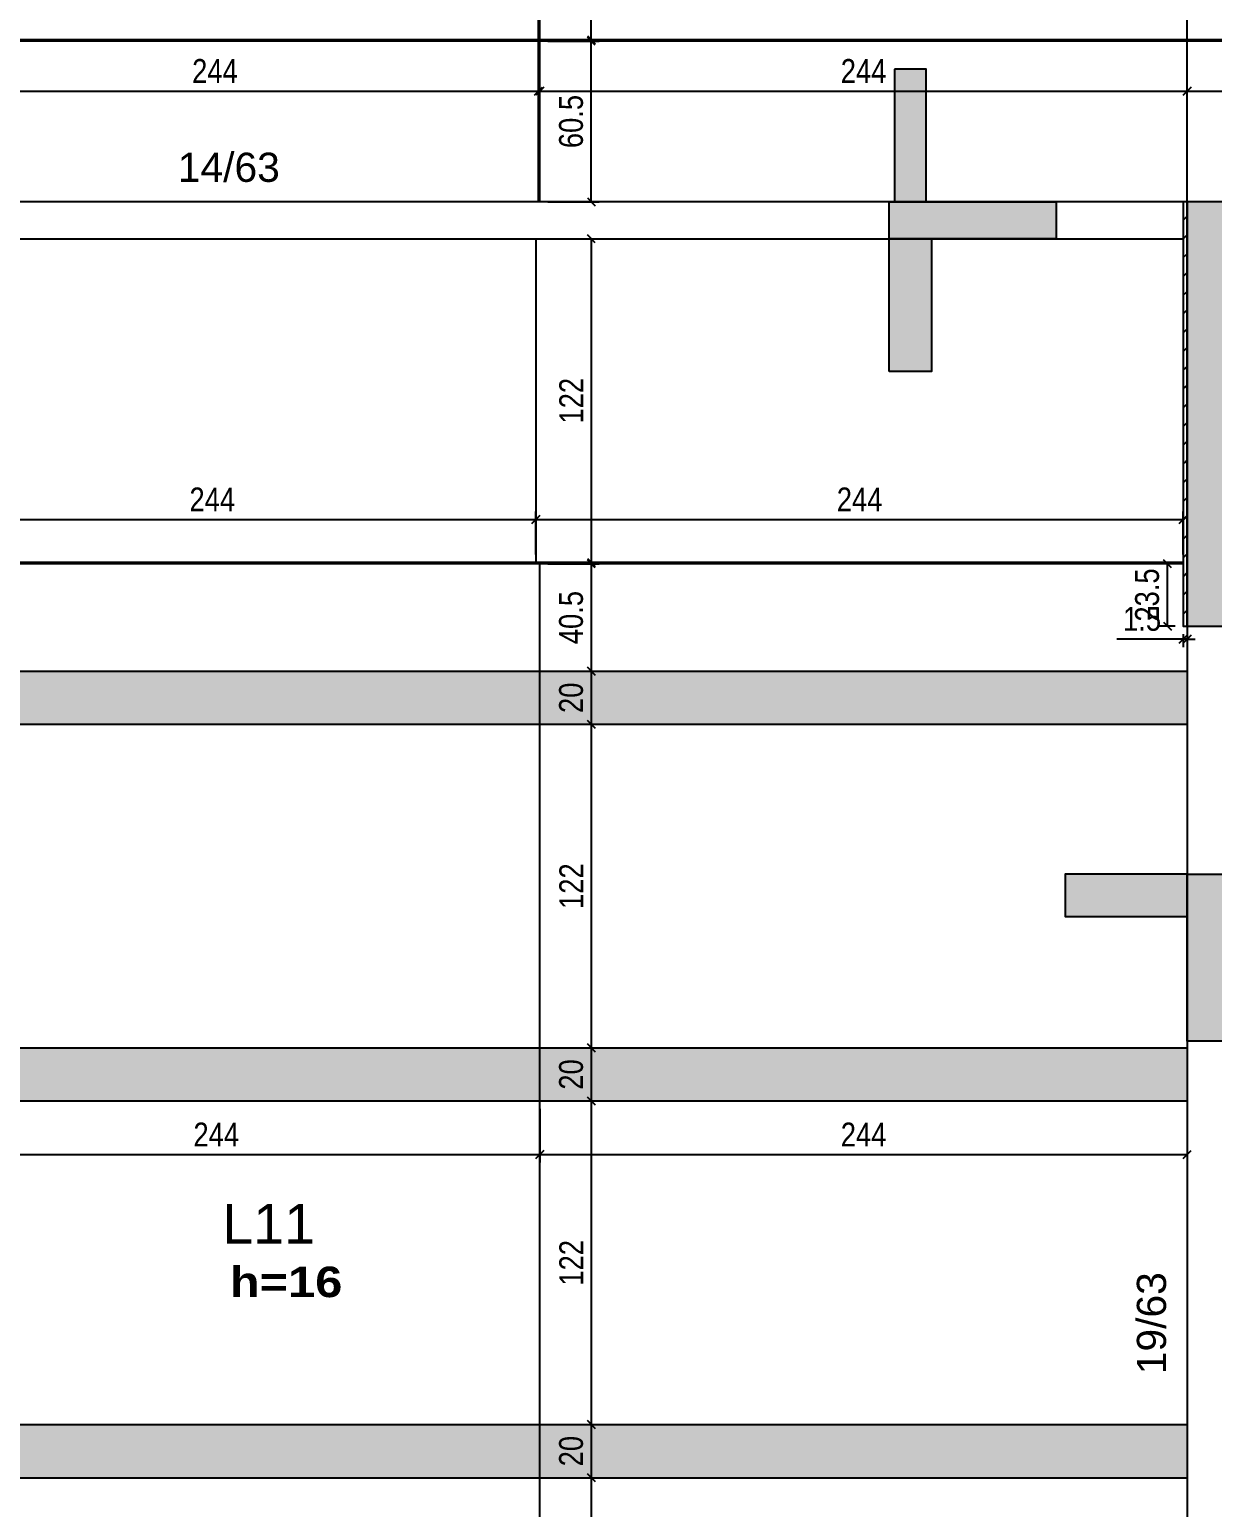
# Model space of a CAD drawing. Extents: x 3022 to 8661, y -614 to 3008.
# Drawn here: x 4758 to 5204, y 719 to 1276 of the extents above; entities that cross this region are included whole.
import ezdxf

# ---------------------------------------------------------------- set-up
doc = ezdxf.new("R2010")
doc.units = 0
doc.header["$PDMODE"] = 34
for name, color, linetype in [('COTA', 241, 'Continuous'), ('MTH-DIM-VIGA', 3, 'Continuous'), ('MTH-FACE-VIGA', 7, 'Continuous'), ('MTH-LINHA-SEÇÃO', 16, 'Continuous'), ('MTH-PILAR-SEGUE', 5, 'Continuous'), ('MTH-SOMBRA21', 150, 'Continuous'), ('MTH-SOMBRA25', 253, 'Continuous'), ('MTH-TIT1-VIGA', 5, 'Continuous'), ('MTH-TXT-NEGRITO', 5, 'Continuous'), ('Painéis', 200, 'Continuous')]:
    doc.layers.add(name, color=color, linetype=linetype)
doc.layers.add('Hachura', color=251, linetype='Continuous', lineweight=9)
doc.styles.add('COTA TECNICA-50', font='techl___.ttf', dxfattribs={"height": 9})
doc.styles.add('TQS_ARIAL', font='arial.ttf')
doc.styles.add('TQS_ARIAL_BLACK', font='ariblk.ttf')
doc.dimstyles.new('COTA PAINEL-50', dxfattribs={"dimtxt": 9, "dimasz": 3, "dimexe": 3, "dimexo": 3, "dimgap": 3, "dimtad": 1, "dimdec": 1, "dimzin": 12, "dimdsep": 46, "dimtxsty": 'COTA TECNICA-50', "dimblk1": 'OBLIQUE', "dimblk2": 'OBLIQUE', "dimsah": 1, "dimcen": 0.9, "dimclrd": 4, "dimclre": 4, "dimclrt": 240, "dimadec": 1, "dimazin": 3, "dimtfac": 1, "dimtdec": 1, "dimtmove": 0, "dimatfit": 3, "dimfxl": 1, "dimtolj": 1, "dimtzin": 12, "dimarcsym": 0})

# ---------------------------------------------------------------- blocks, each defined once
blk = doc.blocks.new('_Oblique')
at = {"color": 0, "linetype": 'ByBlock', "lineweight": -2}
blk.add_line((-0.5, -0.5), (0.5, 0.5), dxfattribs=at)
blk = doc.blocks.new('*D156')
at = {"layer": 'COTA', "color": 4, "lineweight": -2, "transparency": 16777216}
blk.add_line((4705.58, 1252.49), (4949.58, 1252.49), dxfattribs=at)
at = {"layer": 'Defpoints', "color": 0, "transparency": 16777216}
for p in [(4705.58, 1252.49), (4949.58, 1252.49), (4949.58, 1252.49)]:
    blk.add_point(p, dxfattribs=at)
at = {"layer": 'COTA', "color": 4, "lineweight": -2, "transparency": 16777216, "xscale": 3, "yscale": 3, "zscale": 3, "rotation": 180}
blk.add_blockref('_Oblique', (4705.58, 1252.49), dxfattribs=at)
at = {"layer": 'COTA', "color": 4, "lineweight": -2, "transparency": 16777216, "xscale": 3, "yscale": 3, "zscale": 3}
blk.add_blockref('_Oblique', (4949.58, 1252.49), dxfattribs=at)
at = {"layer": 'COTA', "color": 240, "transparency": 16777216, "insert": (4827.58, 1260.05), "char_height": 9, "attachment_point": 5, "style": 'COTA TECNICA-50'}
blk.add_mtext('\\A1;244', dxfattribs=at)
blk = doc.blocks.new('*D157')
at = {"layer": 'COTA', "color": 4, "lineweight": -2, "transparency": 16777216}
blk.add_line((4950.08, 1252.49), (5194.08, 1252.49), dxfattribs=at)
at = {"layer": 'Defpoints', "color": 0, "transparency": 16777216}
for p in [(4950.08, 1252.49), (5194.08, 1252.49), (5194.08, 1252.49)]:
    blk.add_point(p, dxfattribs=at)
at = {"layer": 'COTA', "color": 4, "lineweight": -2, "transparency": 16777216, "xscale": 3, "yscale": 3, "zscale": 3, "rotation": 180}
blk.add_blockref('_Oblique', (4950.08, 1252.49), dxfattribs=at)
at = {"layer": 'COTA', "color": 4, "lineweight": -2, "transparency": 16777216, "xscale": 3, "yscale": 3, "zscale": 3}
blk.add_blockref('_Oblique', (5194.08, 1252.49), dxfattribs=at)
at = {"layer": 'COTA', "color": 240, "transparency": 16777216, "insert": (5072.08, 1260.05), "char_height": 9, "attachment_point": 5, "style": 'COTA TECNICA-50'}
blk.add_mtext('\\A1;244', dxfattribs=at)
blk = doc.blocks.new('*D158')
at = {"layer": 'COTA', "color": 4, "lineweight": -2, "transparency": 16777216}
blk.add_line((5194.08, 1252.49), (5438.08, 1252.49), dxfattribs=at)
at = {"layer": 'Defpoints', "color": 0, "transparency": 16777216}
for p in [(5194.08, 1252.49), (5438.08, 1252.49), (5438.08, 1252.49)]:
    blk.add_point(p, dxfattribs=at)
at = {"layer": 'COTA', "color": 4, "lineweight": -2, "transparency": 16777216, "xscale": 3, "yscale": 3, "zscale": 3, "rotation": 180}
blk.add_blockref('_Oblique', (5194.08, 1252.49), dxfattribs=at)
at = {"layer": 'COTA', "color": 4, "lineweight": -2, "transparency": 16777216, "xscale": 3, "yscale": 3, "zscale": 3}
blk.add_blockref('_Oblique', (5438.08, 1252.49), dxfattribs=at)
at = {"layer": 'COTA', "color": 240, "transparency": 16777216, "insert": (5316.08, 1260.05), "char_height": 9, "attachment_point": 5, "style": 'COTA TECNICA-50'}
blk.add_mtext('\\A1;244', dxfattribs=at)
blk = doc.blocks.new('*D160')
at = {"layer": 'COTA', "color": 4, "lineweight": -2, "transparency": 16777216}
for p, q in [((4953.08, 1271.25), (4972.45, 1271.25)), ((4969.45, 1210.75), (4969.45, 1271.25)), ((4953.08, 1210.75), (4972.45, 1210.75))]:
    blk.add_line(p, q, dxfattribs=at)
at = {"layer": 'Defpoints', "color": 0, "transparency": 16777216}
for p in [(4950.08, 1271.25), (4969.45, 1271.25), (4950.08, 1210.75)]:
    blk.add_point(p, dxfattribs=at)
at = {"layer": 'COTA', "color": 4, "lineweight": -2, "transparency": 16777216, "xscale": 3, "yscale": 3, "zscale": 3}
for p, rotation in [((4969.45, 1271.25), 90), ((4969.45, 1210.75), 270)]:
    blk.add_blockref('_Oblique', p, dxfattribs=dict(at, rotation=rotation))
at = {"layer": 'COTA', "color": 240, "transparency": 16777216, "insert": (4961.85, 1241), "char_height": 9, "attachment_point": 5, "rotation": 90, "style": 'COTA TECNICA-50'}
blk.add_mtext('\\A1;60.5', dxfattribs=at)
blk = doc.blocks.new('*D161')
at = {"layer": 'COTA', "color": 4, "lineweight": -2, "transparency": 16777216}
for p, q in [((4953.08, 1336.75), (4972.45, 1336.75)), ((4969.45, 1271.75), (4969.45, 1336.75)), ((4953.08, 1271.75), (4972.45, 1271.75))]:
    blk.add_line(p, q, dxfattribs=at)
at = {"layer": 'Defpoints', "color": 0, "transparency": 16777216}
for p in [(4950.08, 1336.75), (4969.45, 1336.75), (4950.08, 1271.75)]:
    blk.add_point(p, dxfattribs=at)
at = {"layer": 'COTA', "color": 4, "lineweight": -2, "transparency": 16777216, "xscale": 3, "yscale": 3, "zscale": 3}
for p, rotation in [((4969.45, 1336.75), 90), ((4969.45, 1271.75), 270)]:
    blk.add_blockref('_Oblique', p, dxfattribs=dict(at, rotation=rotation))
at = {"layer": 'COTA', "color": 240, "transparency": 16777216, "insert": (4961.85, 1304.25), "char_height": 9, "attachment_point": 5, "rotation": 90, "style": 'COTA TECNICA-50'}
blk.add_mtext('\\A1;65', dxfattribs=at)
blk = doc.blocks.new('*D217')
at = {"layer": 'COTA', "color": 4, "lineweight": -2, "transparency": 16777216}
for p, q in [((4706.08, 868.75), (4706.08, 848.56)), ((4950.08, 868.75), (4950.08, 848.56)), ((4706.08, 851.56), (4950.08, 851.56))]:
    blk.add_line(p, q, dxfattribs=at)
at = {"layer": 'Defpoints', "color": 0, "transparency": 16777216}
for p in [(4706.08, 871.75), (4950.08, 871.75), (4950.08, 851.56)]:
    blk.add_point(p, dxfattribs=at)
at = {"layer": 'COTA', "color": 4, "lineweight": -2, "transparency": 16777216, "xscale": 3, "yscale": 3, "zscale": 3, "rotation": 180}
blk.add_blockref('_Oblique', (4706.08, 851.56), dxfattribs=at)
at = {"layer": 'COTA', "color": 4, "lineweight": -2, "transparency": 16777216, "xscale": 3, "yscale": 3, "zscale": 3}
blk.add_blockref('_Oblique', (4950.08, 851.56), dxfattribs=at)
at = {"layer": 'COTA', "color": 240, "transparency": 16777216, "insert": (4828.08, 859.12), "char_height": 9, "attachment_point": 5, "style": 'COTA TECNICA-50'}
blk.add_mtext('\\A1;244', dxfattribs=at)
blk = doc.blocks.new('*D218')
at = {"layer": 'COTA', "color": 4, "lineweight": -2, "transparency": 16777216}
for p, q in [((4950.08, 868.75), (4950.08, 848.56)), ((5194.08, 868.75), (5194.08, 848.56)), ((4950.08, 851.56), (5194.08, 851.56))]:
    blk.add_line(p, q, dxfattribs=at)
at = {"layer": 'Defpoints', "color": 0, "transparency": 16777216}
for p in [(4950.08, 871.75), (5194.08, 871.75), (5194.08, 851.56)]:
    blk.add_point(p, dxfattribs=at)
at = {"layer": 'COTA', "color": 4, "lineweight": -2, "transparency": 16777216, "xscale": 3, "yscale": 3, "zscale": 3, "rotation": 180}
blk.add_blockref('_Oblique', (4950.08, 851.56), dxfattribs=at)
at = {"layer": 'COTA', "color": 4, "lineweight": -2, "transparency": 16777216, "xscale": 3, "yscale": 3, "zscale": 3}
blk.add_blockref('_Oblique', (5194.08, 851.56), dxfattribs=at)
at = {"layer": 'COTA', "color": 240, "transparency": 16777216, "insert": (5072.08, 859.12), "char_height": 9, "attachment_point": 5, "style": 'COTA TECNICA-50'}
blk.add_mtext('\\A1;244', dxfattribs=at)
blk = doc.blocks.new('*D223')
at = {"layer": 'COTA', "color": 4, "lineweight": -2, "transparency": 16777216}
for p, q in [((4951.58, 1196.75), (4972.45, 1196.75)), ((4969.45, 1196.75), (4969.45, 1074.75)), ((4951.58, 1074.75), (4972.45, 1074.75))]:
    blk.add_line(p, q, dxfattribs=at)
at = {"layer": 'Defpoints', "color": 0, "transparency": 16777216}
for p in [(4948.58, 1196.75), (4948.58, 1074.75), (4969.45, 1074.75)]:
    blk.add_point(p, dxfattribs=at)
at = {"layer": 'COTA', "color": 4, "lineweight": -2, "transparency": 16777216, "xscale": 3, "yscale": 3, "zscale": 3}
for p, rotation in [((4969.45, 1196.75), 90), ((4969.45, 1074.75), 270)]:
    blk.add_blockref('_Oblique', p, dxfattribs=dict(at, rotation=rotation))
at = {"layer": 'COTA', "color": 240, "transparency": 16777216, "insert": (4961.89, 1135.75), "char_height": 9, "attachment_point": 5, "rotation": 90, "style": 'COTA TECNICA-50'}
blk.add_mtext('\\A1;122', dxfattribs=at)
blk = doc.blocks.new('*D224')
at = {"layer": 'COTA', "color": 4, "lineweight": -2, "transparency": 16777216}
for p, q in [((4953.08, 1074.25), (4972.45, 1074.25)), ((4969.45, 1074.25), (4969.45, 1033.75)), ((4953.08, 1033.75), (4972.45, 1033.75))]:
    blk.add_line(p, q, dxfattribs=at)
at = {"layer": 'Defpoints', "color": 0, "transparency": 16777216}
for p in [(4950.08, 1074.25), (4950.08, 1033.75), (4969.45, 1033.75)]:
    blk.add_point(p, dxfattribs=at)
at = {"layer": 'COTA', "color": 4, "lineweight": -2, "transparency": 16777216, "xscale": 3, "yscale": 3, "zscale": 3}
for p, rotation in [((4969.45, 1074.25), 90), ((4969.45, 1033.75), 270)]:
    blk.add_blockref('_Oblique', p, dxfattribs=dict(at, rotation=rotation))
at = {"layer": 'COTA', "color": 240, "transparency": 16777216, "insert": (4961.85, 1054), "char_height": 9, "attachment_point": 5, "rotation": 90, "style": 'COTA TECNICA-50'}
blk.add_mtext('\\A1;40.5', dxfattribs=at)
blk = doc.blocks.new('*D225')
at = {"layer": 'COTA', "color": 4, "lineweight": -2, "transparency": 16777216}
for p, q in [((4953.08, 1033.75), (4972.45, 1033.75)), ((4969.45, 1033.75), (4969.45, 1013.75)), ((4953.08, 1013.75), (4972.45, 1013.75))]:
    blk.add_line(p, q, dxfattribs=at)
at = {"layer": 'Defpoints', "color": 0, "transparency": 16777216}
for p in [(4950.08, 1033.75), (4950.08, 1013.75), (4969.45, 1013.75)]:
    blk.add_point(p, dxfattribs=at)
at = {"layer": 'COTA', "color": 4, "lineweight": -2, "transparency": 16777216, "xscale": 3, "yscale": 3, "zscale": 3}
for p, rotation in [((4969.45, 1033.75), 90), ((4969.45, 1013.75), 270)]:
    blk.add_blockref('_Oblique', p, dxfattribs=dict(at, rotation=rotation))
at = {"layer": 'COTA', "color": 240, "transparency": 16777216, "insert": (4961.86, 1023.75), "char_height": 9, "attachment_point": 5, "rotation": 90, "style": 'COTA TECNICA-50'}
blk.add_mtext('\\A1;20', dxfattribs=at)
blk = doc.blocks.new('*D229')
at = {"layer": 'COTA', "color": 4, "lineweight": -2, "transparency": 16777216}
for p, q in [((4953.08, 1013.75), (4972.45, 1013.75)), ((4969.45, 1013.75), (4969.45, 891.75)), ((4953.08, 891.75), (4972.45, 891.75))]:
    blk.add_line(p, q, dxfattribs=at)
at = {"layer": 'Defpoints', "color": 0, "transparency": 16777216}
for p in [(4950.08, 1013.75), (4950.08, 891.75), (4969.45, 891.75)]:
    blk.add_point(p, dxfattribs=at)
at = {"layer": 'COTA', "color": 4, "lineweight": -2, "transparency": 16777216, "xscale": 3, "yscale": 3, "zscale": 3}
for p, rotation in [((4969.45, 1013.75), 90), ((4969.45, 891.75), 270)]:
    blk.add_blockref('_Oblique', p, dxfattribs=dict(at, rotation=rotation))
at = {"layer": 'COTA', "color": 240, "transparency": 16777216, "insert": (4961.89, 952.75), "char_height": 9, "attachment_point": 5, "rotation": 90, "style": 'COTA TECNICA-50'}
blk.add_mtext('\\A1;122', dxfattribs=at)
blk = doc.blocks.new('*D230')
at = {"layer": 'COTA', "color": 4, "lineweight": -2, "transparency": 16777216}
for p, q in [((4953.08, 891.75), (4972.45, 891.75)), ((4969.45, 891.75), (4969.45, 871.75)), ((4953.08, 871.75), (4972.45, 871.75))]:
    blk.add_line(p, q, dxfattribs=at)
at = {"layer": 'Defpoints', "color": 0, "transparency": 16777216}
for p in [(4950.08, 891.75), (4950.08, 871.75), (4969.45, 871.75)]:
    blk.add_point(p, dxfattribs=at)
at = {"layer": 'COTA', "color": 4, "lineweight": -2, "transparency": 16777216, "xscale": 3, "yscale": 3, "zscale": 3}
for p, rotation in [((4969.45, 891.75), 90), ((4969.45, 871.75), 270)]:
    blk.add_blockref('_Oblique', p, dxfattribs=dict(at, rotation=rotation))
at = {"layer": 'COTA', "color": 240, "transparency": 16777216, "insert": (4961.86, 881.75), "char_height": 9, "attachment_point": 5, "rotation": 90, "style": 'COTA TECNICA-50'}
blk.add_mtext('\\A1;20', dxfattribs=at)
blk = doc.blocks.new('*D231')
at = {"layer": 'COTA', "color": 4, "lineweight": -2, "transparency": 16777216}
for p, q in [((4953.08, 871.75), (4972.45, 871.75)), ((4969.45, 871.75), (4969.45, 749.75)), ((4953.08, 749.75), (4972.45, 749.75))]:
    blk.add_line(p, q, dxfattribs=at)
at = {"layer": 'Defpoints', "color": 0, "transparency": 16777216}
for p in [(4950.08, 871.75), (4950.08, 749.75), (4969.45, 749.75)]:
    blk.add_point(p, dxfattribs=at)
at = {"layer": 'COTA', "color": 4, "lineweight": -2, "transparency": 16777216, "xscale": 3, "yscale": 3, "zscale": 3}
for p, rotation in [((4969.45, 871.75), 90), ((4969.45, 749.75), 270)]:
    blk.add_blockref('_Oblique', p, dxfattribs=dict(at, rotation=rotation))
at = {"layer": 'COTA', "color": 240, "transparency": 16777216, "insert": (4961.89, 810.75), "char_height": 9, "attachment_point": 5, "rotation": 90, "style": 'COTA TECNICA-50'}
blk.add_mtext('\\A1;122', dxfattribs=at)
blk = doc.blocks.new('*D232')
at = {"layer": 'COTA', "color": 4, "lineweight": -2, "transparency": 16777216}
for p, q in [((4953.08, 749.75), (4972.45, 749.75)), ((4969.45, 749.75), (4969.45, 729.75)), ((4953.08, 729.75), (4972.45, 729.75))]:
    blk.add_line(p, q, dxfattribs=at)
at = {"layer": 'Defpoints', "color": 0, "transparency": 16777216}
for p in [(4950.08, 749.75), (4950.08, 729.75), (4969.45, 729.75)]:
    blk.add_point(p, dxfattribs=at)
at = {"layer": 'COTA', "color": 4, "lineweight": -2, "transparency": 16777216, "xscale": 3, "yscale": 3, "zscale": 3}
for p, rotation in [((4969.45, 749.75), 90), ((4969.45, 729.75), 270)]:
    blk.add_blockref('_Oblique', p, dxfattribs=dict(at, rotation=rotation))
at = {"layer": 'COTA', "color": 240, "transparency": 16777216, "insert": (4961.86, 739.75), "char_height": 9, "attachment_point": 5, "rotation": 90, "style": 'COTA TECNICA-50'}
blk.add_mtext('\\A1;20', dxfattribs=at)
blk = doc.blocks.new('*D233')
at = {"layer": 'COTA', "color": 4, "lineweight": -2, "transparency": 16777216}
for p, q in [((4953.08, 729.75), (4972.45, 729.75)), ((4969.45, 729.75), (4969.45, 607.75)), ((4953.08, 607.75), (4972.45, 607.75))]:
    blk.add_line(p, q, dxfattribs=at)
at = {"layer": 'Defpoints', "color": 0, "transparency": 16777216}
for p in [(4950.08, 729.75), (4950.08, 607.75), (4969.45, 607.75)]:
    blk.add_point(p, dxfattribs=at)
at = {"layer": 'COTA', "color": 4, "lineweight": -2, "transparency": 16777216, "xscale": 3, "yscale": 3, "zscale": 3}
for p, rotation in [((4969.45, 729.75), 90), ((4969.45, 607.75), 270)]:
    blk.add_blockref('_Oblique', p, dxfattribs=dict(at, rotation=rotation))
at = {"layer": 'COTA', "color": 240, "transparency": 16777216, "insert": (4961.89, 668.75), "char_height": 9, "attachment_point": 5, "rotation": 90, "style": 'COTA TECNICA-50'}
blk.add_mtext('\\A1;122', dxfattribs=at)
blk = doc.blocks.new('*D226')
at = {"layer": 'COTA', "color": 4, "lineweight": -2, "transparency": 16777216}
for p, q in [((4704.58, 1077.75), (4704.58, 1093.97)), ((4948.58, 1077.75), (4948.58, 1093.97)), ((4704.58, 1090.97), (4948.58, 1090.97))]:
    blk.add_line(p, q, dxfattribs=at)
at = {"layer": 'Defpoints', "color": 0, "transparency": 16777216}
for p in [(4948.58, 1090.97), (4704.58, 1074.75), (4948.58, 1074.75)]:
    blk.add_point(p, dxfattribs=at)
at = {"layer": 'COTA', "color": 4, "lineweight": -2, "transparency": 16777216, "xscale": 3, "yscale": 3, "zscale": 3, "rotation": 180}
blk.add_blockref('_Oblique', (4704.58, 1090.97), dxfattribs=at)
at = {"layer": 'COTA', "color": 4, "lineweight": -2, "transparency": 16777216, "xscale": 3, "yscale": 3, "zscale": 3}
blk.add_blockref('_Oblique', (4948.58, 1090.97), dxfattribs=at)
at = {"layer": 'COTA', "color": 240, "transparency": 16777216, "insert": (4826.58, 1098.53), "char_height": 9, "attachment_point": 5, "style": 'COTA TECNICA-50'}
blk.add_mtext('\\A1;244', dxfattribs=at)
blk = doc.blocks.new('*D227')
at = {"layer": 'COTA', "color": 4, "lineweight": -2, "transparency": 16777216}
for p, q in [((4948.58, 1077.75), (4948.58, 1093.97)), ((5192.58, 1077.75), (5192.58, 1093.97)), ((4948.58, 1090.97), (5192.58, 1090.97))]:
    blk.add_line(p, q, dxfattribs=at)
at = {"layer": 'Defpoints', "color": 0, "transparency": 16777216}
for p in [(5192.58, 1090.97), (4948.58, 1074.75), (5192.58, 1074.75)]:
    blk.add_point(p, dxfattribs=at)
at = {"layer": 'COTA', "color": 4, "lineweight": -2, "transparency": 16777216, "xscale": 3, "yscale": 3, "zscale": 3, "rotation": 180}
blk.add_blockref('_Oblique', (4948.58, 1090.97), dxfattribs=at)
at = {"layer": 'COTA', "color": 4, "lineweight": -2, "transparency": 16777216, "xscale": 3, "yscale": 3, "zscale": 3}
blk.add_blockref('_Oblique', (5192.58, 1090.97), dxfattribs=at)
at = {"layer": 'COTA', "color": 240, "transparency": 16777216, "insert": (5070.58, 1098.53), "char_height": 9, "attachment_point": 5, "style": 'COTA TECNICA-50'}
blk.add_mtext('\\A1;244', dxfattribs=at)
blk = doc.blocks.new('*D221')
at = {"layer": 'COTA', "color": 4, "lineweight": -2, "transparency": 16777216}
for p, q in [((5189.58, 1074.25), (5183.68, 1074.25)), ((5186.68, 1050.75), (5186.68, 1074.25)), ((5189.58, 1050.75), (5183.68, 1050.75))]:
    blk.add_line(p, q, dxfattribs=at)
at = {"layer": 'Defpoints', "color": 0, "transparency": 16777216}
for p in [(5186.68, 1074.25), (5192.58, 1074.25), (5192.58, 1050.75)]:
    blk.add_point(p, dxfattribs=at)
at = {"layer": 'COTA', "color": 4, "lineweight": -2, "transparency": 16777216, "xscale": 3, "yscale": 3, "zscale": 3}
for p, rotation in [((5186.68, 1074.25), 90), ((5186.68, 1050.75), 270)]:
    blk.add_blockref('_Oblique', p, dxfattribs=dict(at, rotation=rotation))
at = {"layer": 'COTA', "color": 240, "transparency": 16777216, "insert": (5178.98, 1062.5), "char_height": 9, "attachment_point": 5, "rotation": 90, "style": 'COTA TECNICA-50'}
blk.add_mtext('\\A1;23.5', dxfattribs=at)
blk = doc.blocks.new('*D222')
at = {"layer": 'COTA', "color": 4, "lineweight": -2, "transparency": 16777216}
for p, q in [((5192.58, 1047.75), (5192.58, 1042.85)), ((5194.08, 1047.75), (5194.08, 1042.85)), ((5192.58, 1045.85), (5167.52, 1045.85)), ((5194.08, 1045.85), (5192.58, 1045.85)), ((5194.08, 1045.85), (5197.08, 1045.85))]:
    blk.add_line(p, q, dxfattribs=at)
at = {"layer": 'Defpoints', "color": 0, "transparency": 16777216}
for p in [(5192.58, 1050.75), (5194.08, 1050.75), (5192.58, 1045.85)]:
    blk.add_point(p, dxfattribs=at)
at = {"layer": 'COTA', "color": 4, "lineweight": -2, "transparency": 16777216, "xscale": 3, "yscale": 3, "zscale": 3}
blk.add_blockref('_Oblique', (5192.58, 1045.85), dxfattribs=at)
at = {"layer": 'COTA', "color": 4, "lineweight": -2, "transparency": 16777216, "xscale": 3, "yscale": 3, "zscale": 3, "rotation": 180}
blk.add_blockref('_Oblique', (5194.08, 1045.85), dxfattribs=at)
at = {"layer": 'COTA', "color": 240, "transparency": 16777216, "insert": (5177.05, 1053.45), "char_height": 9, "attachment_point": 5, "style": 'COTA TECNICA-50'}
blk.add_mtext('\\A1;1.5', dxfattribs=at)

msp = doc.modelspace()

# ---------------------------------------------------------------- hatches: boundary and pattern name
h = msp.add_hatch()
h.set_pattern_fill('ANGLE', color=256)
h.set_pattern_definition([(0, (0, 0), (0, 6.985), [5.08, -1.905]), (90, (0, 0), (-6.985, 4e-16), [5.08, -1.905])])
h.paths.add_polyline_path([(4826.65, 880.32), (4826.65, 904.63), (4808.13, 904.63), (4808.13, 880.32)], flags=9)
at = {"layer": 'Hachura'}
h = msp.add_hatch(color=256, dxfattribs=at)
h.dxf.hatch_style = 1
h.paths.add_polyline_path([(4706.08, 729.75), (4493.08, 729.75), (4493.08, 749.75), (4706.08, 749.75)])
h.paths.add_polyline_path([(4950.08, 729.75), (4706.08, 729.75), (4706.08, 749.75), (4950.08, 749.75)])
h.paths.add_polyline_path([(5194.08, 729.75), (4950.08, 729.75), (4950.08, 749.75), (5194.08, 749.75)])
h.paths.add_polyline_path([(5194.08, 871.75), (4950.08, 871.75), (4950.08, 891.75), (5194.08, 891.75)])
h.paths.add_polyline_path([(4950.08, 871.75), (4706.08, 871.75), (4706.08, 891.75), (4950.08, 891.75)])
h.paths.add_polyline_path([(4706.08, 871.75), (4493.08, 871.75), (4493.08, 891.75), (4706.08, 891.75)])
h.paths.add_polyline_path([(4706.08, 1013.75), (4493.08, 1013.75), (4493.08, 1033.75), (4706.08, 1033.75)])
h.paths.add_polyline_path([(4950.08, 1013.75), (4706.08, 1013.75), (4706.08, 1033.75), (4950.08, 1033.75)])
h.paths.add_polyline_path([(5194.08, 1013.75), (4950.08, 1013.75), (4950.08, 1033.75), (5194.08, 1033.75)])

# ---------------------------------------------------------------- linework, layer by layer
at = {"layer": 'MTH-FACE-VIGA', "linetype": 'Continuous'}
for p, q in [((5194.08, 1210.75), (4493.08, 1210.75)), ((5192.58, 1203.82), (5194.02, 1205.27)), ((5194.02, 1205.27), (5194.08, 1205.32)), ((5192.58, 1196.75), (5193.96, 1198.13)), ((5193.96, 1198.13), (5194.08, 1198.25)), ((4494.58, 1196.75), (5192.58, 1196.75)), ((5192.58, 1189.68), (5193.89, 1190.99)), ((5193.89, 1190.99), (5194.08, 1191.18)), ((5192.58, 1182.61), (5193.82, 1183.86)), ((5193.82, 1183.86), (5194.08, 1184.11)), ((5192.58, 1175.54), (5193.76, 1176.72)), ((5193.76, 1176.72), (5194.08, 1177.04)), ((5192.58, 1168.47), (5193.69, 1169.58)), ((5193.69, 1169.58), (5194.08, 1169.97)), ((5192.58, 1161.4), (5193.62, 1162.44)), ((5193.62, 1162.44), (5194.08, 1162.9)), ((5192.58, 1154.32), (5193.56, 1155.3)), ((5193.56, 1155.3), (5194.08, 1155.82)), ((5192.58, 1147.25), (5193.49, 1148.17)), ((5193.49, 1148.17), (5194.08, 1148.75)), ((5192.58, 1140.18), (5193.42, 1141.03)), ((5193.42, 1141.03), (5194.08, 1141.68)), ((5192.58, 1133.11), (5193.36, 1133.89)), ((5193.36, 1133.89), (5194.08, 1134.61)), ((5192.58, 1126.04), (5193.29, 1126.75)), ((5193.29, 1126.75), (5194.08, 1127.54)), ((5193.22, 1119.62), (5194.08, 1120.47)), ((5192.58, 1118.97), (5193.22, 1119.62)), ((5192.58, 1111.9), (5193.15, 1112.48)), ((5193.15, 1112.48), (5194.08, 1113.4)), ((5192.58, 1104.83), (5193.09, 1105.34)), ((5193.09, 1105.34), (5194.08, 1106.33)), ((5192.58, 1097.76), (5193.02, 1098.2)), ((5193.02, 1098.2), (5194.08, 1099.26)), ((5192.95, 1091.06), (5194.08, 1092.19)), ((5192.58, 1090.69), (5192.95, 1091.06)), ((5192.58, 1083.61), (5192.89, 1083.93)), ((5192.89, 1083.93), (5194.08, 1085.11)), ((5192.58, 1076.54), (5192.82, 1076.79)), ((5192.82, 1076.79), (5194.08, 1078.04)), ((5192.75, 1069.65), (5194.08, 1070.97)), ((5192.58, 1069.47), (5192.75, 1069.65)), ((5192.58, 1062.4), (5192.69, 1062.51)), ((5192.69, 1062.51), (5194.08, 1063.9)), ((5192.58, 1055.33), (5192.62, 1055.37)), ((5192.62, 1055.37), (5194.08, 1056.83)), ((5194.08, 1050.75), (5194.08, 607.75))]:
    msp.add_line(p, q, dxfattribs=at)
msp.add_lwpolyline([(5194.08, 1210.75), (5192.58, 1210.75), (5192.58, 1050.75), (5194.08, 1050.75), (5194.08, 1210.75)], dxfattribs=at)
at = {"layer": 'MTH-LINHA-SEÇÃO', "linetype": 'Continuous'}
for points in [[(5083.68, 1260.75), (5083.68, 1210.75), (5095.68, 1210.75), (5095.68, 1260.75), (5083.68, 1260.75)], [(5144.68, 1196.75), (5081.68, 1196.75), (5081.68, 1210.75), (5144.68, 1210.75), (5144.68, 1196.75)], [(5081.68, 1146.75), (5081.68, 1196.75), (5097.68, 1196.75), (5097.68, 1146.75), (5081.68, 1146.75)], [(5194.08, 957.29), (5148.08, 957.29), (5148.08, 941.29), (5194.08, 941.29), (5194.08, 957.29)], [(5194.08, 894.29), (5194.08, 957.29), (5213.08, 957.29), (5213.08, 894.29), (5194.08, 894.29)]]:
    msp.add_lwpolyline(points, dxfattribs=at)
at = {"layer": 'MTH-PILAR-SEGUE', "linetype": 'Continuous'}
msp.add_lwpolyline([(5194.08, 1050.75), (5213.08, 1050.75), (5213.08, 1210.75), (5194.08, 1210.75), (5194.08, 1050.75)], dxfattribs=at)
at = {"layer": 'MTH-SOMBRA21', "linetype": 'Continuous'}
for points in [[(5083.68, 1260.75), (5083.68, 1210.75), (5095.68, 1210.75)], [(5083.68, 1260.75), (5095.68, 1210.75), (5095.68, 1260.75)], [(5083.68, 1260.75), (5095.68, 1260.75), (5083.68, 1260.75)], [(5144.68, 1196.75), (5081.68, 1196.75), (5081.68, 1210.75)], [(5144.68, 1196.75), (5081.68, 1210.75), (5144.68, 1210.75)], [(5144.68, 1196.75), (5144.68, 1210.75), (5144.68, 1196.75)], [(5081.68, 1146.75), (5081.68, 1196.75), (5097.68, 1196.75)], [(5081.68, 1146.75), (5097.68, 1196.75), (5097.68, 1146.75)], [(5081.68, 1146.75), (5097.68, 1146.75), (5081.68, 1146.75)], [(5194.08, 957.29), (5148.08, 957.29), (5148.08, 941.29)], [(5194.08, 957.29), (5148.08, 941.29), (5194.08, 941.29)], [(5194.08, 957.29), (5194.08, 941.29), (5194.08, 957.29)], [(5194.08, 894.29), (5194.08, 957.29), (5213.08, 957.29)], [(5194.08, 894.29), (5213.08, 957.29), (5213.08, 894.29)], [(5194.08, 894.29), (5213.08, 894.29), (5194.08, 894.29)]]:
    msp.add_solid(points, dxfattribs=at)
at = {"layer": 'MTH-SOMBRA25', "linetype": 'Continuous'}
for points in [[(5194.08, 1050.75), (5213.08, 1050.75), (5213.08, 1210.75)], [(5194.08, 1050.75), (5213.08, 1210.75), (5194.08, 1210.75)], [(5194.08, 1050.75), (5194.08, 1210.75), (5194.08, 1050.75)]]:
    msp.add_solid(points, dxfattribs=at)
at = {"layer": 'Painéis'}
for p, q in [((4949.58, 1210.75), (4949.58, 1336.75)), ((4950.08, 1210.75), (4950.08, 1336.75)), ((5194.08, 1210.75), (5194.08, 1336.75)), ((5682.08, 1271.75), (4314.58, 1271.75)), ((5682.08, 1271.25), (4314.58, 1271.25)), ((4948.58, 1196.75), (4948.58, 1074.75)), ((5192.58, 1074.75), (4494.58, 1074.75)), ((5192.58, 1074.25), (4494.58, 1074.25)), ((4950.08, 607.75), (4950.08, 1074.25)), ((4493.08, 1033.75), (5194.08, 1033.75)), ((4493.08, 1013.75), (5194.08, 1013.75)), ((4493.08, 891.75), (5194.08, 891.75)), ((4493.08, 871.75), (5194.08, 871.75)), ((4493.08, 749.75), (5194.08, 749.75)), ((4493.08, 729.75), (5194.08, 729.75))]:
    msp.add_line(p, q, dxfattribs=at)

# ---------------------------------------------------------------- texts
at = {"layer": 'MTH-DIM-VIGA', "linetype": 'Continuous', "style": 'TQS_ARIAL'}
msp.add_text('14/63', height=11, dxfattribs=at).set_placement((4813.58, 1218.25))
msp.add_text('19/63', height=11, rotation=90, dxfattribs=at).set_placement((5186.08, 768.75))
at = {"layer": 'MTH-TIT1-VIGA', "linetype": 'Continuous', "style": 'TQS_ARIAL'}
msp.add_text('L11', height=15, dxfattribs=at).set_placement((4830.37, 817.96))
at = {"layer": 'MTH-TXT-NEGRITO', "color": 3, "linetype": 'Continuous', "style": 'TQS_ARIAL_BLACK'}
msp.add_text('h=16', height=11.5, dxfattribs=at).set_placement((4833.18, 797.81))

# ---------------------------------------------------------------- dimensions: what is measured, and where the dimension line sits
at = {"layer": 'COTA'}
for base, p1, p2, angle, picture, middle in [((4969.45, 1336.75), (4950.08, 1271.75), (4950.08, 1336.75), 90, '*D161', (4961.85, 1304.25)), ((4969.45, 1271.25), (4950.08, 1210.75), (4950.08, 1271.25), 90, '*D160', (4961.85, 1241)), ((4969.45, 1074.75), (4948.58, 1196.75), (4948.58, 1074.75), 270, '*D223', (4961.89, 1135.75)), ((4969.45, 1033.75), (4950.08, 1074.25), (4950.08, 1033.75), 270, '*D224', (4961.85, 1054))]:
    dim = msp.add_linear_dim(base=base, p1=p1, p2=p2, angle=angle, dimstyle='COTA PAINEL-50', dxfattribs=at)
    dim.commit()
    dim.dimension.update_dxf_attribs({"geometry": picture, "text_midpoint": middle})
for base, p1, p2, picture, middle in [((4949.58, 1252.49), (4705.58, 1252.49), (4949.58, 1252.49), '*D156', (4827.58, 1260.05)), ((5438.08, 1252.49), (5194.08, 1252.49), (5438.08, 1252.49), '*D158', (5316.08, 1260.05)), ((5192.58, 1090.97), (4948.58, 1074.75), (5192.58, 1074.75), '*D227', (5070.58, 1098.53)), ((5194.08, 851.56), (4950.08, 871.75), (5194.08, 871.75), '*D218', (5072.08, 859.12))]:
    dim = msp.add_linear_dim(base=base, p1=p1, p2=p2, dimstyle='COTA PAINEL-50', override={"dimtmove": 1}, dxfattribs=at)
    dim.commit()
    dim.dimension.update_dxf_attribs({"geometry": picture, "text_midpoint": middle})
for base, p1, p2, picture, middle in [((5194.08, 1252.49), (4950.08, 1252.49), (5194.08, 1252.49), '*D157', (5072.08, 1260.05)), ((4948.58, 1090.97), (4704.58, 1074.75), (4948.58, 1074.75), '*D226', (4826.58, 1098.53)), ((5192.58, 1045.85), (5194.08, 1050.75), (5192.58, 1050.75), '*D222', (5177.05, 1053.45)), ((4950.08, 851.56), (4706.08, 871.75), (4950.08, 871.75), '*D217', (4828.08, 859.12))]:
    dim = msp.add_linear_dim(base=base, p1=p1, p2=p2, dimstyle='COTA PAINEL-50', dxfattribs=at)
    dim.commit()
    dim.dimension.update_dxf_attribs({"geometry": picture, "text_midpoint": middle})
dim = msp.add_linear_dim(base=(5186.68, 1074.25), p1=(5192.58, 1050.75), p2=(5192.58, 1074.25), angle=270, dimstyle='COTA PAINEL-50', dxfattribs=at)
dim.commit()
dim.dimension.update_dxf_attribs({"geometry": '*D221', "text_midpoint": (5186.68, 1062.5), "dimtype": 160})
for base, p1, p2, picture, middle in [((4969.45, 1013.75), (4950.08, 1033.75), (4950.08, 1013.75), '*D225', (4961.86, 1023.75)), ((4969.45, 891.75), (4950.08, 1013.75), (4950.08, 891.75), '*D229', (4961.89, 952.75)), ((4969.45, 871.75), (4950.08, 891.75), (4950.08, 871.75), '*D230', (4961.86, 881.75)), ((4969.45, 749.75), (4950.08, 871.75), (4950.08, 749.75), '*D231', (4961.89, 810.75)), ((4969.45, 729.75), (4950.08, 749.75), (4950.08, 729.75), '*D232', (4961.86, 739.75)), ((4969.45, 607.75), (4950.08, 729.75), (4950.08, 607.75), '*D233', (4961.89, 668.75))]:
    dim = msp.add_linear_dim(base=base, p1=p1, p2=p2, angle=270, dimstyle='COTA PAINEL-50', override={"dimtmove": 1}, dxfattribs=at)
    dim.commit()
    dim.dimension.update_dxf_attribs({"geometry": picture, "text_midpoint": middle})

doc.saveas('drawing.dxf')
